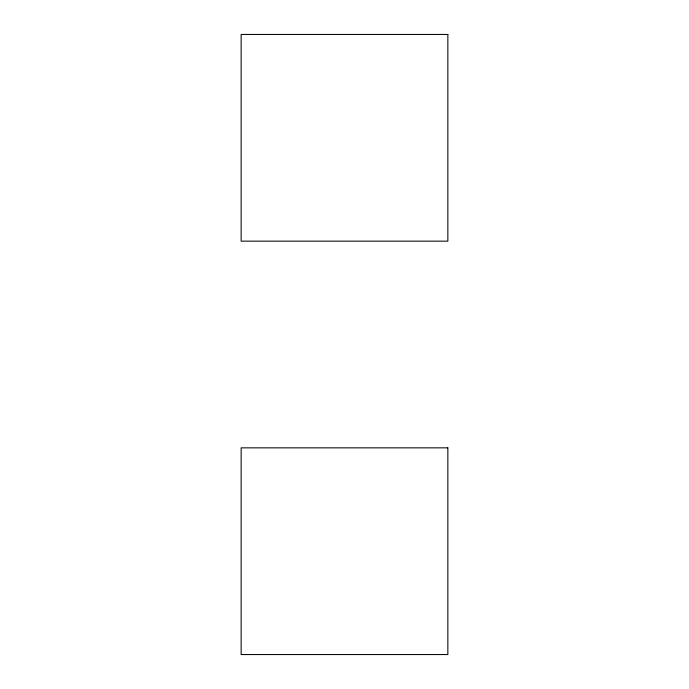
<?xml version="1.0" encoding="UTF-8"?>
<svg xmlns="http://www.w3.org/2000/svg" width="689" height="689" viewBox="0 0 689 689"><rect width="100%" height="100%" fill="white"/><g stroke="black" fill="none" stroke-linecap="round" stroke-linejoin="round"><path stroke-width="1.03" d="M447.85 34.45L241.15 34.45L241.15 241.15L447.85 241.15L447.85 34.45M447.85 447.85L241.15 447.85L241.15 654.55L447.85 654.55L447.85 447.85"/></g></svg>
